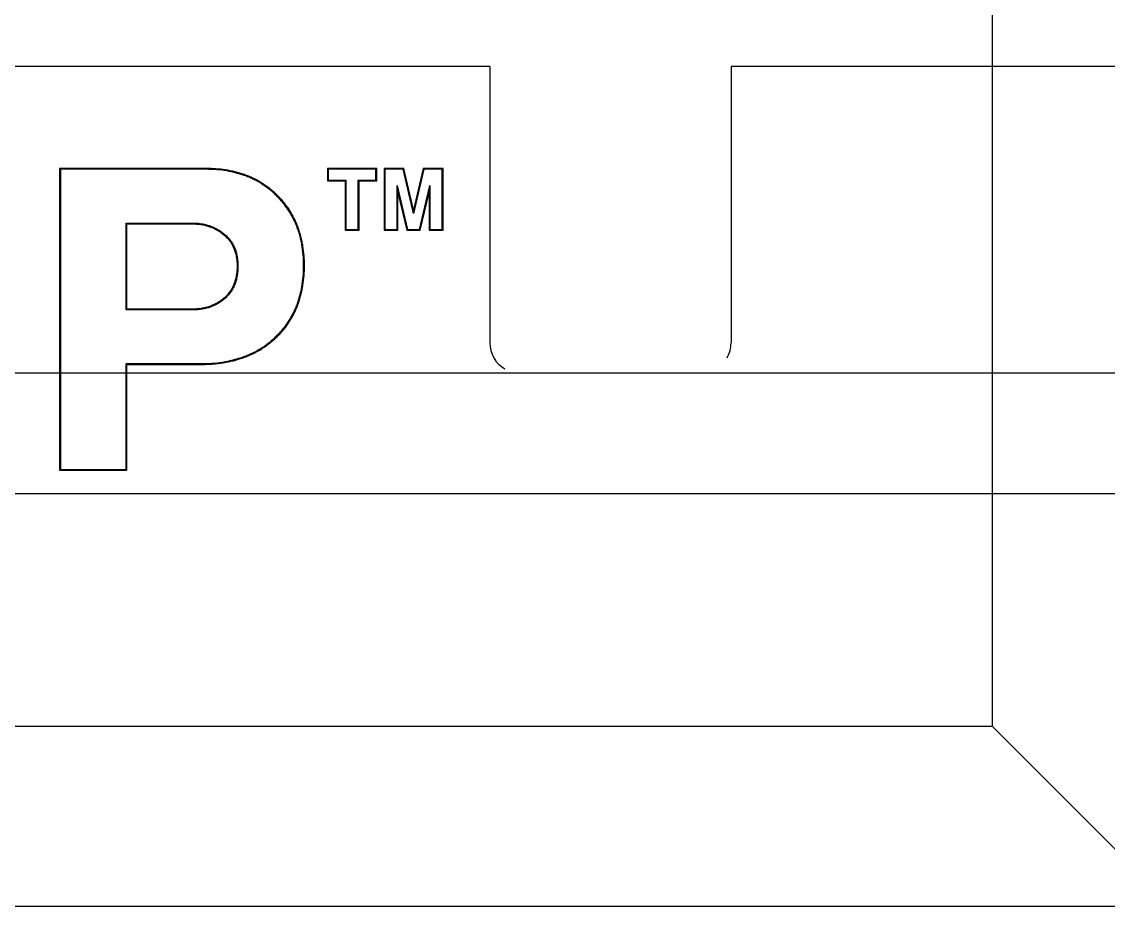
# Model space of a CAD drawing. Header units: millimetres. Extents: x 30557 to 235556, y -116603 to -73383.
# Drawn here: x 36263.9 to 36274.73, y -74641.01 to -74632.2 of the extents above; entities that cross this region are included whole.
import ezdxf

# ---------------------------------------------------------------- set-up
doc = ezdxf.new("R2010")
doc.units = ezdxf.units.MM

# ---------------------------------------------------------------- blocks, each defined once
blk = doc.blocks.new('1756-EN2TR-Z')
at = {"color": 7, "linetype": 'Continuous'}
for p, q in [((32.9596, 8.2526), (32.9596, 1.4952)), ((26.4306, 6.1268), (25.2125, 6.1268)), ((25.2125, 6.1268), (25.2194, 6.1199)), ((25.2125, 6.1268), (25.2125, 3.621)), ((26.4306, 6.1199), (25.2194, 6.1199)), ((25.2194, 6.1199), (25.2194, 3.6279)), ((27.8473, 6.1268), (27.4375, 6.1268)), ((27.4375, 6.1268), (27.4444, 6.1199)), ((27.4375, 6.1268), (27.4375, 6.0236)), ((27.8403, 6.1199), (27.4444, 6.1199)), ((27.4444, 6.1199), (27.4444, 6.0305)), ((27.8473, 6.1268), (27.8403, 6.1199)), ((27.8403, 6.0305), (27.8403, 6.1199)), ((27.8473, 6.0236), (27.8473, 6.1268)), ((28.0718, 6.1268), (27.9078, 6.1268)), ((27.9078, 6.1268), (27.9147, 6.1199)), ((27.9078, 6.1268), (27.9078, 5.6145)), ((28.0663, 6.1199), (27.9147, 6.1199)), ((27.9147, 6.1199), (27.9147, 5.6215)), ((28.0718, 6.1268), (28.0663, 6.1199)), ((28.1529, 5.7538), (28.0663, 6.1199)), ((28.1529, 5.784), (28.0718, 6.1268)), ((28.2341, 6.1268), (28.1529, 5.784)), ((28.2396, 6.1199), (28.1529, 5.7538)), ((28.3981, 6.1268), (28.2341, 6.1268)), ((28.2341, 6.1268), (28.2396, 6.1199)), ((28.3911, 6.1199), (28.2396, 6.1199)), ((28.3981, 6.1268), (28.3911, 6.1199)), ((28.3911, 5.6215), (28.3911, 6.1199)), ((28.3981, 5.6145), (28.3981, 6.1268)), ((27.4375, 6.0236), (27.4444, 6.0305)), ((27.4375, 6.0236), (27.5847, 6.0236)), ((27.4444, 6.0305), (27.5916, 6.0305)), ((27.5847, 6.0236), (27.5916, 6.0305)), ((27.5847, 6.0236), (27.5847, 5.6145)), ((27.5916, 6.0305), (27.5916, 5.6215)), ((27.6931, 6.0305), (27.8403, 6.0305)), ((27.7001, 6.0236), (27.6931, 6.0305)), ((27.6931, 5.6215), (27.6931, 6.0305)), ((27.7001, 6.0236), (27.8473, 6.0236)), ((27.7001, 5.6145), (27.7001, 6.0236)), ((27.8473, 6.0236), (27.8403, 6.0305)), ((28.0163, 5.9842), (28.1022, 5.6215)), ((28.0232, 5.9246), (28.0163, 5.9842)), ((28.0163, 5.6215), (28.0163, 5.9842)), ((28.2037, 5.6215), (28.2896, 5.9842)), ((28.2827, 5.9246), (28.2896, 5.9842)), ((28.2896, 5.9842), (28.2896, 5.6215)), ((28.0232, 5.9246), (28.0967, 5.6145)), ((28.0232, 5.6145), (28.0232, 5.9246)), ((28.2092, 5.6145), (28.2827, 5.9246)), ((28.2827, 5.9246), (28.2827, 5.6145)), ((28.1529, 5.784), (28.1529, 5.7538)), ((25.765, 5.6732), (26.3251, 5.6732)), ((25.772, 5.6663), (25.765, 5.6732)), ((25.765, 4.9526), (25.765, 5.6732)), ((25.772, 5.6663), (26.3251, 5.6663)), ((25.772, 4.9595), (25.772, 5.6663)), ((27.5847, 5.6145), (27.5916, 5.6215)), ((27.5847, 5.6145), (27.7001, 5.6145)), ((27.5916, 5.6215), (27.6931, 5.6215)), ((27.7001, 5.6145), (27.6931, 5.6215)), ((27.9078, 5.6145), (27.9147, 5.6215)), ((27.9078, 5.6145), (28.0232, 5.6145)), ((27.9147, 5.6215), (28.0163, 5.6215)), ((28.0232, 5.6145), (28.0163, 5.6215)), ((28.0967, 5.6145), (28.1022, 5.6215)), ((28.0967, 5.6145), (28.2092, 5.6145)), ((28.1022, 5.6215), (28.2037, 5.6215)), ((28.2092, 5.6145), (28.2037, 5.6215)), ((28.2827, 5.6145), (28.2896, 5.6215)), ((28.2827, 5.6145), (28.3981, 5.6145)), ((28.2896, 5.6215), (28.3911, 5.6215)), ((28.3981, 5.6145), (28.3911, 5.6215)), ((25.772, 4.9595), (25.765, 4.9526)), ((26.3179, 4.9526), (25.765, 4.9526)), ((26.3179, 4.9595), (25.772, 4.9595)), ((25.765, 4.5059), (26.3797, 4.5059)), ((25.772, 4.499), (25.765, 4.5059)), ((25.765, 3.6279), (25.765, 4.5059)), ((25.772, 4.499), (26.3797, 4.499)), ((25.772, 3.621), (25.772, 4.499)), ((25.2125, 3.621), (25.2194, 3.6279)), ((25.2125, 3.621), (25.772, 3.621)), ((25.2194, 3.6279), (25.765, 3.6279)), ((25.772, 3.621), (25.765, 3.6279)), ((1.4952, 1.4952), (32.9596, 1.4952)), ((32.9596, 1.4952), (34.4548, 0)), ((0, 0), (34.4548, 0))]:
    blk.add_line(p, q, dxfattribs=at)
at = {"color": 9, "linetype": 'Continuous'}
for p, q in [((26.4306, 6.1268), (26.4306, 6.1199)), ((27.0193, 5.9066), (27.0144, 5.9016)), ((26.3251, 5.6663), (26.3251, 5.6732)), ((26.5807, 5.5732), (26.5852, 5.5785)), ((26.6874, 5.3163), (26.6943, 5.3163)), ((27.2469, 5.3214), (27.2399, 5.3214)), ((26.582, 5.0529), (26.5866, 5.0477)), ((26.3179, 4.9595), (26.3179, 4.9526)), ((27.0119, 4.7225), (27.0071, 4.7276)), ((26.3797, 4.499), (26.3797, 4.5059))]:
    blk.add_line(p, q, dxfattribs=at)
at = {"color": 7, "linetype": 'Continuous'}
for points, knots in [([(27.0193, 5.9066), (27.0097, 5.916), (26.9899, 5.9343), (26.9589, 5.9601), (26.9265, 5.9842), (26.8929, 6.0065), (26.8581, 6.0268), (26.8222, 6.0453), (26.7854, 6.0618), (26.7477, 6.0763), (26.7094, 6.0888), (26.6575, 6.103), (26.5915, 6.1161), (26.5113, 6.125), (26.4575, 6.1268), (26.4306, 6.1268)], [0, 0, 0, 0, 0.062504, 0.125008, 0.187512, 0.250016, 0.312519, 0.375023, 0.437527, 0.500031, 0.562536, 0.625041, 0.75002, 0.875006, 1, 1, 1, 1]), ([(27.0144, 5.9016), (27.0051, 5.9107), (26.9862, 5.9282), (26.9566, 5.953), (26.926, 5.9761), (26.8942, 5.9974), (26.8614, 6.017), (26.8276, 6.035), (26.7926, 6.0512), (26.7566, 6.0657), (26.7195, 6.0785), (26.6814, 6.0895), (26.6422, 6.0989), (26.588, 6.1092), (26.5174, 6.1178), (26.4599, 6.1199), (26.4306, 6.1199)], [0, 0, 0, 0, 0.060741, 0.12097, 0.180848, 0.240539, 0.300207, 0.360018, 0.420137, 0.480724, 0.541938, 0.603932, 0.666853, 0.730843, 0.862526, 1, 1, 1, 1]), ([(27.2399, 5.3214), (27.2399, 5.3507), (27.2377, 5.4082), (27.2288, 5.4788), (27.218, 5.5329), (27.2083, 5.5721), (27.1967, 5.6101), (27.1835, 5.647), (27.1684, 5.6828), (27.1516, 5.7175), (27.1331, 5.7511), (27.1128, 5.7836), (27.0909, 5.8149), (27.0671, 5.8451), (27.0417, 5.8741), (27.0237, 5.8926), (27.0144, 5.9016)], [0, 0, 0, 0, 0.137479, 0.269157, 0.333146, 0.396068, 0.458066, 0.519285, 0.579881, 0.640008, 0.699828, 0.759504, 0.819197, 0.879071, 0.939286, 1, 1, 1, 1]), ([(27.2469, 5.3214), (27.2469, 5.3483), (27.245, 5.4021), (27.2372, 5.469), (27.2275, 5.5219), (27.2183, 5.5612), (27.2072, 5.6001), (27.1942, 5.6383), (27.1791, 5.6757), (27.1621, 5.7123), (27.143, 5.7479), (27.122, 5.7824), (27.099, 5.8156), (27.0742, 5.8475), (27.0477, 5.8779), (27.0289, 5.8972), (27.0193, 5.9066)], [0, 0, 0, 0, 0.124988, 0.249969, 0.312473, 0.374977, 0.43748, 0.499983, 0.562485, 0.624987, 0.687489, 0.749991, 0.812493, 0.874995, 0.937498, 1, 1, 1, 1]), ([(26.3251, 5.6732), (26.3379, 5.6732), (26.3628, 5.6722), (26.3934, 5.6684), (26.417, 5.6638), (26.434, 5.6597), (26.4505, 5.6549), (26.4667, 5.6493), (26.4825, 5.6431), (26.4979, 5.6361), (26.5131, 5.6284), (26.5332, 5.617), (26.5577, 5.6009), (26.5762, 5.5863), (26.5852, 5.5785)], [0, 0, 0, 0, 0.134738, 0.264185, 0.327068, 0.388793, 0.449575, 0.509731, 0.569583, 0.629448, 0.689641, 0.750376, 0.87372, 1, 1, 1, 1]), ([(26.3251, 5.6663), (26.3367, 5.6663), (26.3599, 5.6654), (26.3887, 5.662), (26.4115, 5.6578), (26.4284, 5.6539), (26.4452, 5.6492), (26.4617, 5.6438), (26.4779, 5.6375), (26.4938, 5.6304), (26.5093, 5.6225), (26.5295, 5.6111), (26.5537, 5.5952), (26.5719, 5.5808), (26.5807, 5.5732)], [0, 0, 0, 0, 0.12499, 0.249977, 0.312484, 0.374992, 0.437498, 0.500005, 0.562511, 0.625018, 0.687525, 0.750032, 0.875015, 1, 1, 1, 1]), ([(26.5807, 5.5732), (26.5852, 5.5693), (26.5941, 5.5613), (26.6066, 5.5484), (26.6184, 5.5347), (26.6292, 5.5204), (26.6392, 5.5054), (26.6482, 5.4899), (26.6562, 5.4738), (26.6632, 5.4572), (26.6693, 5.4403), (26.6761, 5.4173), (26.6823, 5.388), (26.6865, 5.3522), (26.6874, 5.3283), (26.6874, 5.3163)], [0, 0, 0, 0, 0.062504, 0.12501, 0.187514, 0.250018, 0.312522, 0.375027, 0.437531, 0.500036, 0.562541, 0.625047, 0.750022, 0.875007, 1, 1, 1, 1]), ([(26.5852, 5.5785), (26.5941, 5.5708), (26.611, 5.5546), (26.6332, 5.5277), (26.6488, 5.5033), (26.6596, 5.4828), (26.6669, 5.4667), (26.6733, 5.4501), (26.6808, 5.4269), (26.6881, 5.3961), (26.6932, 5.357), (26.6943, 5.3301), (26.6943, 5.3163)], [0, 0, 0, 0, 0.120196, 0.238461, 0.356299, 0.415593, 0.475439, 0.536081, 0.597758, 0.725065, 0.858795, 1, 1, 1, 1]), ([(26.6874, 5.3163), (26.6874, 5.3041), (26.6866, 5.2797), (26.6825, 5.2433), (26.6751, 5.2074), (26.6642, 5.1724), (26.6519, 5.1445), (26.6401, 5.1231), (26.6303, 5.1076), (26.6195, 5.0928), (26.6079, 5.0787), (26.5954, 5.0654), (26.5865, 5.057), (26.582, 5.0529)], [0, 0, 0, 0, 0.125007, 0.250004, 0.374993, 0.499972, 0.624941, 0.687451, 0.74996, 0.81247, 0.874979, 0.93749, 1, 1, 1, 1]), ([(26.6943, 5.3163), (26.6943, 5.3021), (26.6933, 5.2745), (26.6889, 5.2407), (26.6837, 5.2149), (26.6774, 5.1905), (26.6674, 5.1615), (26.6544, 5.1341), (26.6425, 5.1137), (26.6329, 5.0992), (26.6224, 5.0853), (26.6113, 5.0721), (26.5993, 5.0595), (26.5909, 5.0516), (26.5866, 5.0477)], [0, 0, 0, 0, 0.14234, 0.277321, 0.342481, 0.40631, 0.530439, 0.65064, 0.709574, 0.767915, 0.825899, 0.88376, 0.941722, 1, 1, 1, 1]), ([(27.0071, 4.7276), (27.0167, 4.7367), (27.0354, 4.7554), (27.0617, 4.7848), (27.0863, 4.8155), (27.109, 4.8473), (27.13, 4.8803), (27.1491, 4.9144), (27.1664, 4.9498), (27.1819, 4.9864), (27.1956, 5.0242), (27.2074, 5.0631), (27.2175, 5.1033), (27.2285, 5.1589), (27.2377, 5.2318), (27.2399, 5.291), (27.2399, 5.3214)], [0, 0, 0, 0, 0.060616, 0.120674, 0.180347, 0.23981, 0.299243, 0.358825, 0.418735, 0.479151, 0.540243, 0.602181, 0.665125, 0.729229, 0.861465, 1, 1, 1, 1]), ([(27.0119, 4.7225), (27.0219, 4.732), (27.0414, 4.7516), (27.0689, 4.7825), (27.0947, 4.815), (27.1185, 4.8489), (27.1403, 4.8841), (27.16, 4.9205), (27.1776, 4.958), (27.1931, 4.9963), (27.2065, 5.0355), (27.2178, 5.0753), (27.2272, 5.1157), (27.2371, 5.17), (27.245, 5.2386), (27.2469, 5.2938), (27.2469, 5.3214)], [0, 0, 0, 0, 0.062502, 0.125004, 0.187506, 0.250008, 0.31251, 0.375012, 0.437514, 0.500016, 0.562519, 0.625022, 0.687526, 0.75003, 0.875011, 1, 1, 1, 1]), ([(26.582, 5.0529), (26.5731, 5.0449), (26.5545, 5.0299), (26.5245, 5.0102), (26.4979, 4.9964), (26.4759, 4.987), (26.4591, 4.9809), (26.4419, 4.9756), (26.4188, 4.9696), (26.3777, 4.9619), (26.3418, 4.9595), (26.3179, 4.9595)], [0, 0, 0, 0, 0.125008, 0.250011, 0.375013, 0.437535, 0.500057, 0.562579, 0.625102, 0.750119, 1, 1, 1, 1]), ([(26.5866, 5.0477), (26.5778, 5.0399), (26.5596, 5.025), (26.5304, 5.0056), (26.5047, 4.992), (26.4834, 4.9826), (26.467, 4.9763), (26.4502, 4.9707), (26.4268, 4.9642), (26.3962, 4.958), (26.3577, 4.9535), (26.3313, 4.9526), (26.3179, 4.9526)], [0, 0, 0, 0, 0.121178, 0.24089, 0.360027, 0.419764, 0.479903, 0.540687, 0.602354, 0.729178, 0.861518, 1, 1, 1, 1]), ([(26.3797, 4.5059), (26.4116, 4.5059), (26.4741, 4.508), (26.5652, 4.5182), (26.6377, 4.5326), (26.693, 4.5476), (26.7329, 4.5605), (26.7716, 4.5752), (26.809, 4.5916), (26.8451, 4.6098), (26.8801, 4.6298), (26.9138, 4.6515), (26.9463, 4.675), (26.9775, 4.7003), (26.9974, 4.7183), (27.0071, 4.7276)], [0, 0, 0, 0, 0.140383, 0.274281, 0.402576, 0.464952, 0.526321, 0.58683, 0.646635, 0.705895, 0.764779, 0.823457, 0.882103, 0.940893, 1, 1, 1, 1]), ([(26.3797, 4.499), (26.4084, 4.499), (26.4514, 4.5003), (26.5085, 4.505), (26.5654, 4.5118), (26.6219, 4.522), (26.6775, 4.5359), (26.7186, 4.5484), (26.7591, 4.5628), (26.7988, 4.5793), (26.8376, 4.598), (26.8752, 4.6188), (26.9116, 4.6416), (26.9467, 4.6666), (26.9802, 4.6935), (27.0015, 4.7126), (27.0119, 4.7225)], [0, 0, 0, 0, 0.124994, 0.187498, 0.250002, 0.374983, 0.437486, 0.499989, 0.562491, 0.624993, 0.687494, 0.749996, 0.812497, 0.874998, 0.937499, 1, 1, 1, 1])]:
    blk.add_open_spline(points, degree=3, knots=knots, dxfattribs=at)
blk = doc.blocks.new('1756-A13-Z')
at = {"color": 7, "linetype": 'Continuous'}
for p, q in [((89.3019, -129.7434), (83.9758, -129.7434)), ((89.3019, -129.7434), (89.3019, -132.0386)), ((91.3065, -129.7434), (91.3065, -132.0386)), ((96.6326, -129.7434), (91.3065, -129.7434)), ((26.3596, -132.2891), (237.1864, -132.2891)), ((26.3596, -133.2914), (237.1864, -133.2914))]:
    blk.add_line(p, q, dxfattribs=at)
for centre, start, end in [((89.5525, -132.0386), 180, 240), ((91.0559, -132.0386), 330, 0)]:
    blk.add_arc(centre, 0.2506, start, end, dxfattribs=at)

msp = doc.modelspace()

# ---------------------------------------------------------------- block references
at = {"xscale": 1.2, "yscale": 1.2, "zscale": 1.2}
for name, p in [('1756-A13-Z', (36161.407, -74476.952)), ('1756-EN2TR-Z', (36234.026, -74641.014))]:
    msp.add_blockref(name, p, dxfattribs=at)

doc.saveas('drawing.dxf')
